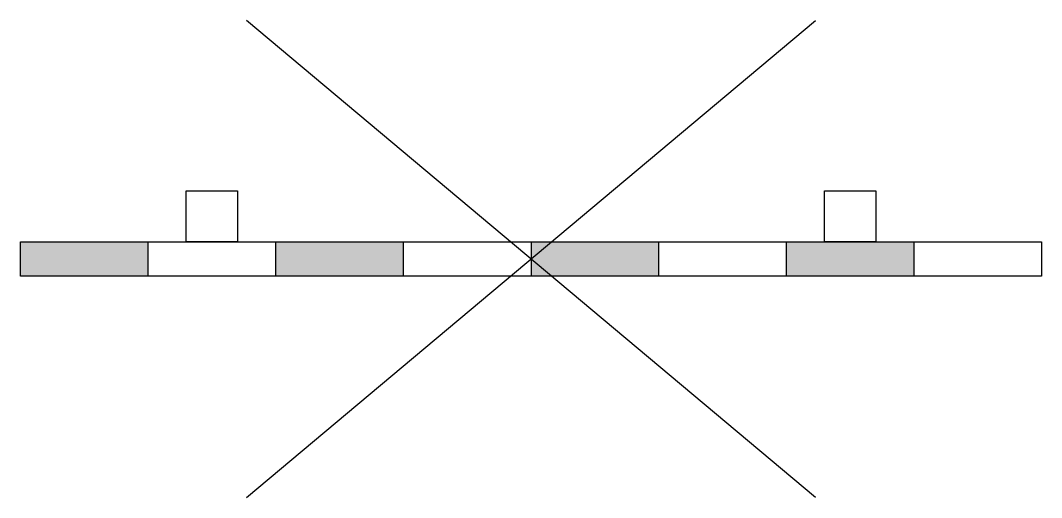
# Model space of a CAD drawing. Extents: x -7.5 to 7.5, y -3.3 to 3.8.
import ezdxf

# ---------------------------------------------------------------- set-up
doc = ezdxf.new("R2010")
doc.units = 0

msp = doc.modelspace()

# ---------------------------------------------------------------- hatches: boundary and pattern name
for points in [[(-5.625, 0), (-5.625, 0.5), (-7.5, 0.5), (-7.5, 0)], [(-1.875, 0), (-1.875, 0.5), (-3.75, 0.5), (-3.75, 0)], [(1.875, 0.5), (0, 0.5), (0, 0), (1.875, 0)], [(5.625, 0), (5.625, 0.5), (3.75, 0.5), (3.75, 0)]]:
    msp.add_hatch(color=256).paths.add_polyline_path(points)

# ---------------------------------------------------------------- linework, layer by layer
for p, q in [((-4.179, -3.256), (4.179, 3.756)), ((4.179, -3.256), (-4.179, 3.756)), ((-5.625, 0), (-5.625, 0.5)), ((-3.75, 0), (-3.75, 0.5)), ((-1.875, 0), (-1.875, 0.5)), ((0, 0.5), (0, 0)), ((1.875, 0.5), (1.875, 0)), ((3.75, 0.5), (3.75, 0)), ((5.625, 0.5), (5.625, 0))]:
    msp.add_line(p, q)
at = {"flags": 128}
for points in [[(-5.063, 0.5), (-5.063, 1.25), (-4.312, 1.25), (-4.312, 0.5)], [(4.312, 0.5), (4.312, 1.25), (5.063, 1.25), (5.063, 0.5)], [(-7.5, 0.5), (7.5, 0.5), (7.5, 0), (-7.5, 0)]]:
    msp.add_lwpolyline(points, close=True, dxfattribs=at)

doc.saveas('drawing.dxf')
